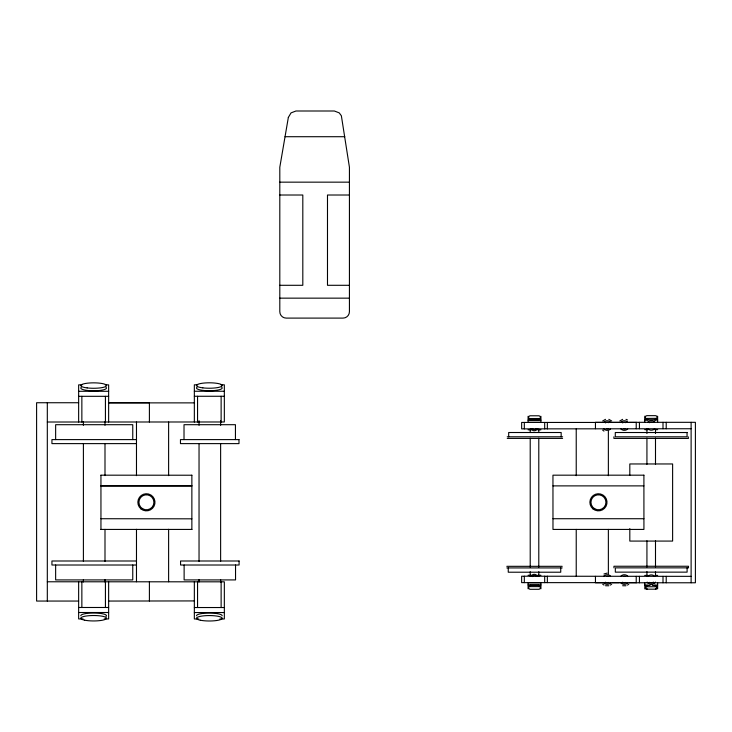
<?xml version="1.0" encoding="UTF-8"?>
<svg xmlns="http://www.w3.org/2000/svg" width="732" height="732" viewBox="0 0 732 732"><rect width="100%" height="100%" fill="white"/><g stroke="black" fill="none" stroke-linecap="round" stroke-linejoin="round"><path stroke-width="1.1" d="M191.866 518.823L100.952 518.723M100.943 475.224L100.952 529.529M191.866 475.224L100.924 475.178M539.85 418.521L529.154 418.521M529.144 586.607L539.859 586.607M656.567 418.347L645.899 418.43M645.862 586.744L656.567 586.744M602.628 421.001L605.51 419.335M619.766 421.001L622.648 419.335M610.387 585.106L611.714 584.09M627.525 585.106L628.861 584.09M603.964 573.98L607.176 573.11M608.841 585.746L605.51 585.746M625.979 585.746L622.648 585.746M538.789 419.829C540.957 420.195 540.875 415.392 538.789 415.785L530.215 415.785C528.092 415.401 528.083 420.223 530.215 419.829L538.789 419.829L538.789 418.814M655.497 419.701C657.638 420.086 657.611 415.273 655.497 415.657L646.932 415.657C644.837 415.273 644.791 420.086 646.932 419.701L655.497 419.701L655.497 418.686M530.215 585.252C528.147 584.886 528.065 589.681 530.215 589.297L538.789 589.297C540.921 589.69 540.902 584.868 538.789 585.252L530.215 585.252L530.215 586.268M650.144 585.39L645.899 585.637L645.899 589.178L656.531 589.178L656.531 585.637L652.285 585.39M285.041 136.71L344.772 136.71M279.807 182.158L349.429 182.158M279.807 195.014L302.81 195.014L302.81 285.297L279.807 285.297M349.429 195.014L327.488 195.014L327.488 285.297L349.429 285.297M279.807 298.153L349.429 298.153M81.975 384.858L78.644 384.858L78.644 422.016M105.307 384.858L108.638 384.858L108.638 422.016M197.677 384.812L194.346 384.812L194.346 422.016M221.009 384.812L224.34 384.812L224.34 421.98L47.315 422.016M78.644 391.291L108.638 391.291M194.346 391.245L224.34 391.245M78.644 396.314L108.638 396.314M194.346 396.268L224.34 396.268M78.644 402.737L36.6 402.737L36.6 601.054L78.644 601.054M108.638 402.737L149.401 402.737L149.401 422.016M108.638 402.875L194.346 402.875M644.791 420.04L648.003 420.04M654.426 420.04L657.638 420.04M528.074 420.177L540.93 420.177M602.043 422.446L521.651 422.446L521.651 428.879L691.118 428.742M612.291 422.446L619.126 422.446M629.383 422.446L636.218 422.446M644.791 429.675L647.811 429.675M655.387 429.675L657.638 429.675M528.074 429.812L531.286 429.812M537.718 429.812L540.93 429.812M507.23 436.794L562.615 436.794M688.217 436.812L688.437 438.413L613.901 438.413L613.901 436.812M507.23 438.404L562.615 438.404M136.463 439.603L51.935 439.603L51.935 443.619L136.463 443.619M552.98 485.883L643.904 485.883M552.98 518.723L643.904 518.723M100.924 529.428L191.894 529.428M136.463 560.996L51.935 560.996L51.935 565.013L136.463 565.013M506.809 566.321L562.194 566.321M506.809 567.922L562.194 567.922M528.074 575.27L531.286 575.27M537.718 575.27L540.93 575.27M644.791 575.407L647.811 575.407M655.387 575.407L657.638 575.407M691.118 576.349L521.651 576.212L521.651 582.635L602.043 582.635M47.315 581.775L224.34 581.821L224.34 618.979L219.893 618.979M612.291 582.635L619.126 582.635M629.383 582.635L636.218 582.635M528.074 584.914L540.93 584.914M644.791 585.051L648.003 585.051M654.426 585.051L657.638 585.051M108.638 601.054L194.346 600.926M78.644 607.487L108.638 607.487M194.346 607.533L224.34 607.533M78.644 612.51L108.638 612.51M194.346 612.556L224.34 612.556M83.082 618.933L78.644 618.933L78.644 581.775M104.191 618.933L108.638 618.933L108.638 581.775M198.793 618.979L194.346 618.979L194.346 581.775M625.979 419.335L627.525 419.976M608.841 419.335L611.714 421.001M602.628 430.087L603.964 431.111M602.628 584.09L603.964 585.106M691.118 422.318L691.118 582.773M687.101 567.858L687.101 572.14L615.328 572.14L615.328 567.858L688.483 567.858L688.483 566.248L613.947 566.248L613.947 567.858M666.212 422.318L666.212 428.742M666.212 576.349L666.212 582.773M663 422.318L663 428.742M663 576.349L663 582.773M657.638 416.188L657.638 422.181M657.638 582.91L657.638 588.894M655.497 430.096L655.497 433.518M655.497 438.084L655.497 464.326M655.497 540.774L655.497 567.016M655.497 571.582L655.497 575.004M655.497 585.39L655.497 586.405M655.497 588.418L655.497 589.434M646.932 418.686L646.932 419.701M646.932 428.961L646.932 433.518M646.932 438.084L646.932 464.326M646.932 540.774L646.932 567.016M646.932 571.582L646.932 576.148M646.932 585.39L646.932 586.405M646.932 588.418L646.932 589.434M644.791 416.188L644.791 422.181M644.791 582.91L644.791 588.894M639.429 422.318L639.429 428.742M639.429 576.349L639.429 582.773M636.218 422.318L636.218 428.742M636.218 576.349L636.218 582.773M629.813 475.297L629.813 463.96L672.617 463.96L672.617 541.076L629.813 541.076L629.813 528.605M608.365 431.157L608.365 475.699M608.365 529.382L608.365 573.925M595.455 428.742L595.455 422.318L695.4 422.318L695.4 582.773L595.455 582.773L595.455 576.349M576.23 428.879L576.23 475.699M576.23 529.382L576.23 576.212M561.16 436.794L561.16 432.511L508.676 432.511L508.676 436.794M560.739 567.922L560.739 572.214L508.255 572.214L508.255 567.922M547.353 422.446L547.353 428.879M547.353 576.212L547.353 582.635M544.681 422.446L544.681 428.879M544.681 576.212L544.681 582.635M540.93 416.325L540.93 422.318L528.074 422.318L528.074 416.325M540.93 588.766L540.93 582.773L528.074 582.773L528.074 588.766M538.789 429.089L538.789 432.511M538.789 438.221L538.789 567.154M538.789 571.719L538.789 576.285M538.789 585.252L538.789 586.268M530.215 418.814L530.215 419.829M530.215 429.089L530.215 432.511M530.215 438.221L530.215 567.154M530.215 571.719L530.215 576.285M524.322 422.446L524.322 428.879M524.322 576.212L524.322 582.635M235.439 439.603L235.439 424.697L184.016 424.697L184.016 439.603M235.539 565.013L235.539 579.918L184.125 579.918L184.125 565.013M221.128 396.268L221.128 421.98M221.128 581.821L221.128 607.533M220.625 420.717L220.625 425.292M220.625 443.592L220.625 561.38M220.625 579.68L220.625 581.967M199.04 420.717L199.04 425.292M199.04 443.592L199.04 561.38M199.04 579.68L199.04 581.967M197.558 396.268L197.558 421.98M197.558 581.821L197.558 607.533M191.866 475.178L191.866 529.529M168.616 422.016L168.616 475.654M168.616 529.282L168.616 581.775M149.401 581.775L149.401 601.054M136.481 422.016L136.481 475.654M136.481 529.282L136.481 581.775M132.757 439.603L132.757 424.697L55.641 424.697L55.641 439.603M132.757 565.013L132.757 579.918L55.641 579.918L55.641 565.013M105.426 396.314L105.426 422.016M105.426 581.775L105.426 607.487M104.996 421.861L104.996 425.292M104.996 443.592L104.996 475.608M104.996 529.364L104.996 561.38M104.996 579.68L104.996 581.967M83.402 421.861L83.402 425.292M83.402 443.592L83.402 561.38M83.402 579.68L83.402 581.967M81.856 396.314L81.856 422.016M81.856 581.775L81.856 607.487M47.315 402.737L47.315 601.054M80.785 615.74A12.856 2.718 0 0 1 95.233 613.023A12.856 2.718 0 0 1 106.076 616.408M196.487 615.786A12.856 2.718 0 0 1 209.251 613.05A12.856 2.718 0 0 1 222.199 615.749M106.076 387.393A12.856 2.718 0 0 1 93.55 390.787A12.856 2.718 0 0 1 81.243 387.356M221.778 387.347A12.856 2.718 0 0 1 209.251 390.742A12.856 2.718 0 0 1 196.945 387.31M608.594 582.425A3.212 3.212 0 0 1 605.391 582.214M606.544 576.386A3.212 3.212 0 0 1 608.21 576.496M610.579 582.947A4.822 4.822 0 0 1 603.763 582.947M603.763 576.13A4.822 4.822 0 0 1 610.579 576.13M532.292 576.606A2.434 2.434 0 0 1 536.163 576.359M531.176 576.13A3.651 3.651 0 0 1 531.743 575.379A3.55 3.55 0 0 1 536.803 575.379A3.651 3.651 0 0 1 537.37 576.13M625.732 582.425A3.212 3.212 0 0 1 622.529 582.214M623.682 576.386A3.212 3.212 0 0 1 625.348 576.496M627.717 582.947A4.822 4.822 0 0 1 620.901 582.947M620.901 576.13A4.822 4.822 0 0 1 627.717 576.13M653.429 582.105A3.212 3.212 0 0 1 649.522 582.361M655.479 582.105A4.822 4.822 0 0 1 647.134 582.105M647.893 576.285A4.822 4.822 0 0 1 654.71 576.285M608.21 428.586A3.212 3.212 0 0 1 606.544 428.696M605.391 422.876A3.212 3.212 0 0 1 608.594 422.666M610.579 428.952A4.822 4.822 0 0 1 603.763 428.952M603.763 422.135A4.822 4.822 0 0 1 610.579 422.135M536.062 428.732A2.37 2.37 0 0 1 532.292 428.495M531.176 428.952A3.651 3.651 0 0 0 531.743 429.702A3.55 3.55 0 0 0 536.803 429.702A3.651 3.651 0 0 0 537.37 428.952M625.348 428.586A3.212 3.212 0 0 1 623.682 428.696M622.529 422.876A3.212 3.212 0 0 1 625.732 422.666M627.717 428.952A4.822 4.822 0 0 1 620.901 428.952M620.901 422.135A4.822 4.822 0 0 1 627.717 422.135M649.522 422.721A3.212 3.212 0 0 1 652.724 422.51M654.71 428.806A4.822 4.822 0 0 1 647.893 428.806M647.893 421.989A4.822 4.822 0 0 1 654.71 421.989M100.952 485.883L191.875 485.883L100.952 485.883M288.344 117.431L279.807 167.253L279.807 311.676A6.423 6.423 0 0 0 286.23 318.1L343.006 318.1A6.423 6.423 0 0 0 349.429 311.676L349.429 167.253L341.368 115.766L339.245 112.884L334.359 110.999L295.966 110.999L291.034 112.884L288.344 117.431M687.055 432.521L615.283 432.521L615.283 436.812L687.055 436.812L687.055 432.521M238.989 439.603L180.465 439.603L180.465 443.619L238.989 443.619L238.989 439.603M643.931 475.178L552.953 475.178L552.98 529.428L643.931 529.428L643.904 475.178M239.09 560.996L180.566 560.996L180.566 565.013L239.09 565.013L239.09 560.996M140.892 508.85A8.574 8.574 0 0 0 154.845 503.808A8.574 8.574 0 0 0 143.499 494.246A8.574 8.574 0 0 0 140.892 508.85M84.61 620.169A12.856 2.718 0 0 0 106.076 618.924A12.856 2.718 0 0 0 90.228 615.612A12.856 2.718 0 0 0 84.61 620.169M200.312 620.214A12.856 2.718 0 0 0 221.778 618.97A12.856 2.718 0 0 0 205.93 615.658A12.856 2.718 0 0 0 200.312 620.214M142.667 508.795A7.494 7.494 0 0 0 153.912 502.298A7.494 7.494 0 0 0 142.667 495.811A7.494 7.494 0 0 0 142.667 508.795M87.135 387.905A12.856 2.718 0 0 0 106.497 385.581A12.856 2.718 0 0 0 87.291 383.202A12.856 2.718 0 0 0 87.135 387.905M202.837 387.859A12.856 2.718 0 0 0 222.199 385.535A12.856 2.718 0 0 0 202.993 383.156A12.856 2.718 0 0 0 202.837 387.859M592.92 508.85A8.574 8.574 0 0 0 606.874 503.808A8.574 8.574 0 0 0 595.528 494.246A8.574 8.574 0 0 0 592.92 508.85M594.695 508.795A7.494 7.494 0 0 0 605.94 502.298A7.494 7.494 0 0 0 594.695 495.811A7.494 7.494 0 0 0 594.695 508.795"/></g></svg>
